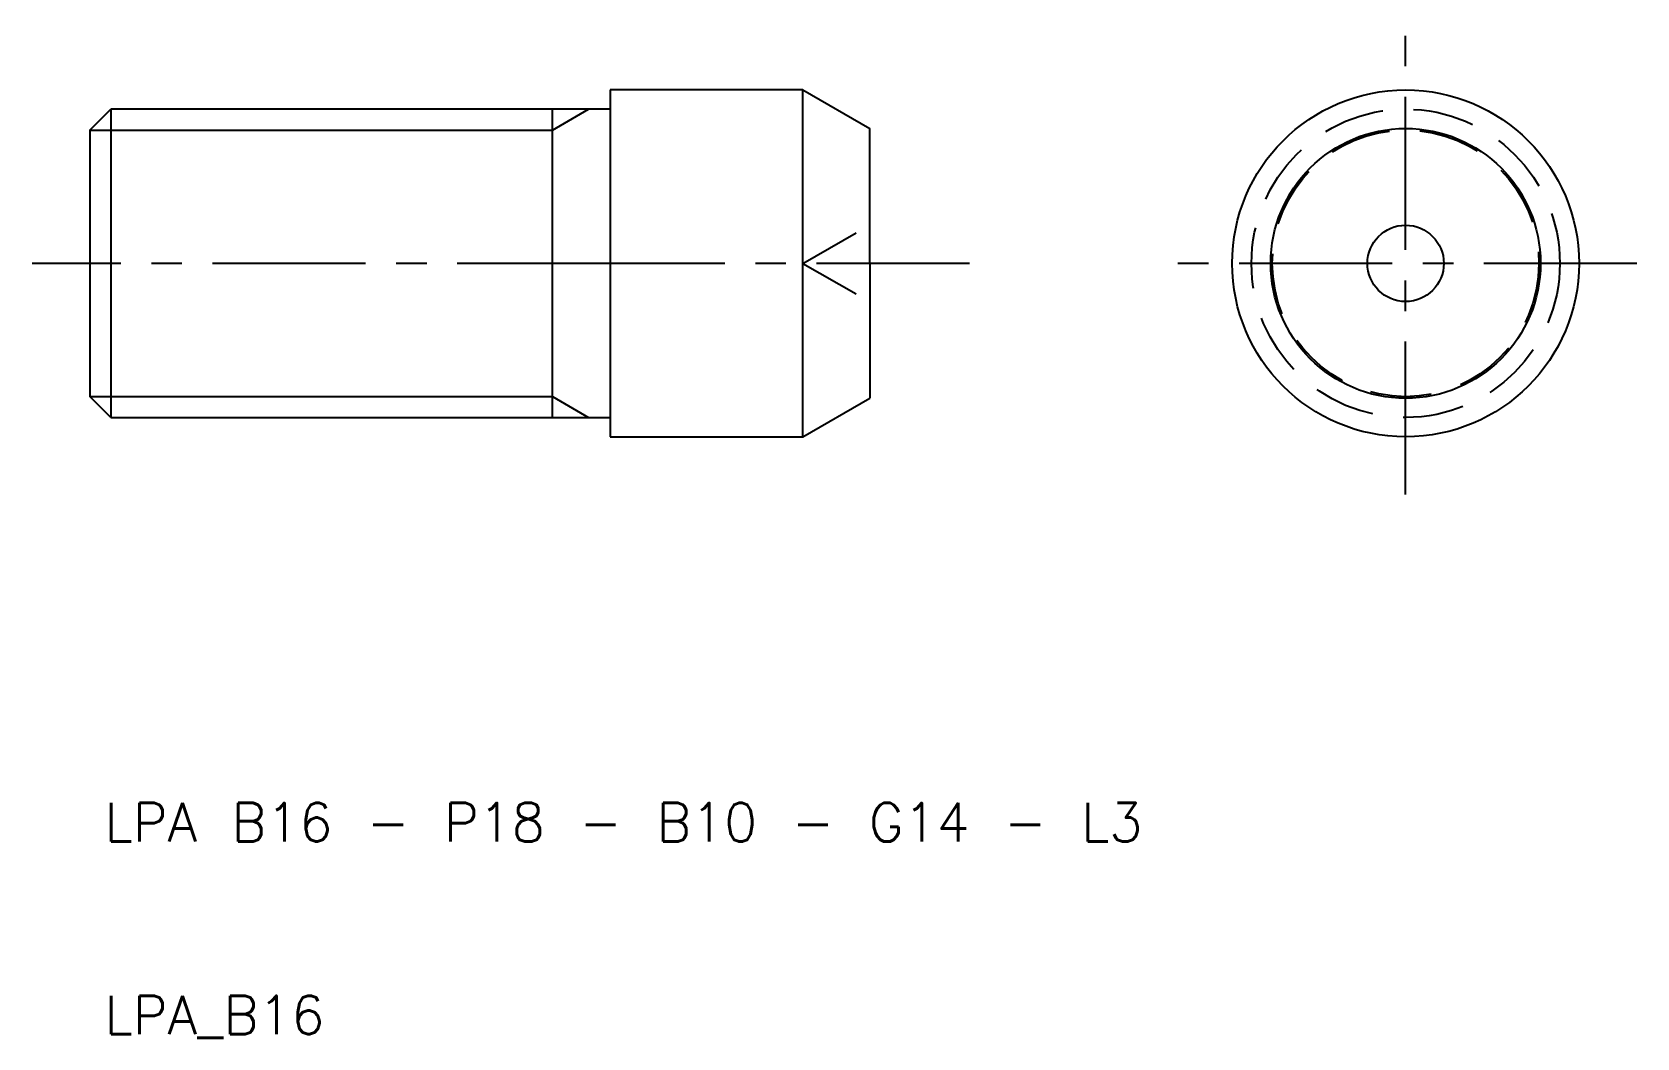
# Model space of a CAD drawing. Extents: x 16.7 to 100, y 9.8 to 62.
import ezdxf

# ---------------------------------------------------------------- set-up
doc = ezdxf.new("R2010")
doc.units = 0
doc.header["$LTSCALE"] = 0.25
doc.linetypes.add('CENTER', pattern=[50.8, 31.75, -6.35, 6.35, -6.35])
doc.linetypes.add('DASHED', pattern=[19.05, 12.7, -6.35])
doc.layers.get('0').update_dxf_attribs({"linetype": 'CONTINUOUS'})
doc.layers.add('CENTER', color=1, linetype='CENTER')
doc.styles.get("Standard").update_dxf_attribs({"font": 'txt.shx'})

msp = doc.modelspace()

# ---------------------------------------------------------------- linework, layer by layer
for p, q in [((46.727, 59), (46.727, 41)), ((56.727, 59), (46.727, 59)), ((56.727, 41), (56.727, 59)), ((56.727, 59), (60.191, 57)), ((19.727, 56.917), (20.809, 58)), ((20.809, 58), (20.809, 42)), ((46.727, 58), (20.809, 58)), ((43.727, 42), (43.727, 58)), ((19.727, 56.917), (19.727, 43.083)), ((60.191, 50), (60.191, 57)), ((60.191, 50), (60.191, 43)), ((20.809, 42), (19.727, 43.083)), ((56.727, 41), (60.191, 43)), ((20.809, 42), (46.727, 42)), ((46.727, 41), (56.727, 41))]:
    msp.add_line(p, q)
at = {"color": 3}
for p, q in [((43.727, 56.917), (45.602, 58)), ((19.727, 56.917), (43.727, 56.917)), ((19.727, 43.083), (43.727, 43.083)), ((43.727, 43.083), (45.602, 42))]:
    msp.add_line(p, q, dxfattribs=at)
at = {"color": 3, "linetype": 'DASHED'}
for q in [(60.191, 51.981), (60.191, 48.019)]:
    msp.add_line((56.727, 50), q, dxfattribs=at)
for radius in [9, 7, 1.981]:
    msp.add_circle((88, 50), radius)
for radius in [8, 6.918]:
    msp.add_circle((88, 50), radius, dxfattribs=at)
at = {"layer": 'CENTER', "color": 1, "linetype": 'CENTER'}
for p, q in [((88, 38), (88, 62)), ((46.727, 50), (16.727, 50)), ((65.368, 50), (46.727, 50)), ((100, 50), (76, 50))]:
    msp.add_line(p, q, dxfattribs=at)

# ---------------------------------------------------------------- texts
for s, p in [('LPA B16 - P18 - B10 - G14 - L3', (20.494, 20)), ('LPA_B16', (20.494, 10))]:
    msp.add_text(s, height=2).set_placement(p)

doc.saveas('drawing.dxf')
